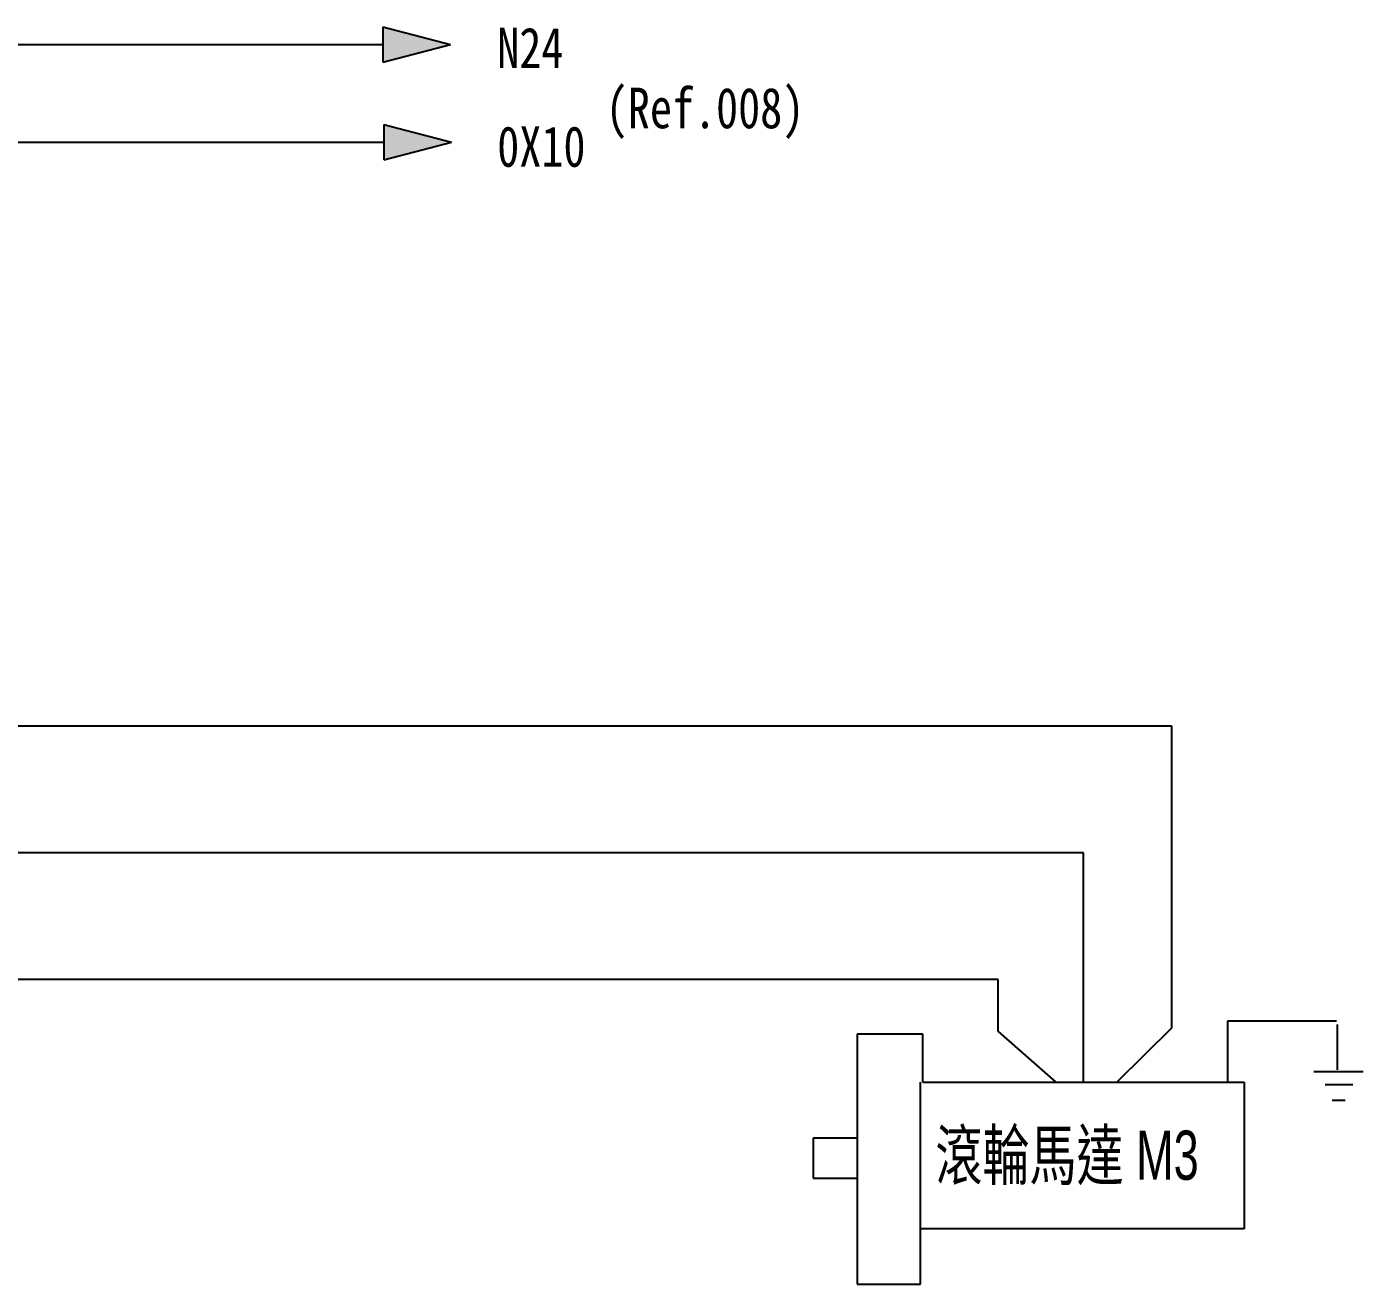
# Model space of a CAD drawing. Header units: millimetres. Extents: x -684 to 5961, y -1281 to 2539.
# Drawn here: x -566.7 to -507, y -191.7 to -135.5 of the extents above; entities that cross this region are included whole.
import ezdxf

# ---------------------------------------------------------------- set-up
doc = ezdxf.new("R2010")
doc.units = ezdxf.units.MM
doc.header["$LTSCALE"] = 5
doc.header["$MEASUREMENT"] = 0
doc.layers.get('0').update_dxf_attribs({"linetype": 'CONTINUOUS'})
doc.layers.add('AIR', color=7, linetype='CONTINUOUS')
doc.styles.add('新細明體', font='', dxfattribs={"width": 0.8})
doc.styles.add('標楷體', font='', dxfattribs={"width": 0.8})
doc.styles.get('新細明體').set_extended_font_data('新細明體')
doc.styles.get('標楷體').set_extended_font_data('標楷體')

msp = doc.modelspace()

# ---------------------------------------------------------------- hatches: boundary and pattern name
at = {"linetype": 'Continuous'}
h = msp.add_hatch(color=0, dxfattribs=at)
h.dxf.hatch_style = 1
h.set_gradient(color1=(255, 255, 255), centered=1, one_color=1, tint=1)
h.paths.add_polyline_path([(-547.728, -136.284), (-550.747, -135.49), (-550.747, -137.078)])
h = msp.add_hatch(color=0, dxfattribs=at)
h.dxf.hatch_style = 1
h.set_gradient(color1=(255, 255, 255), centered=1, one_color=1, tint=1)
h.paths.add_polyline_path([(-547.686, -140.648), (-550.705, -139.855), (-550.705, -141.442)])

# ---------------------------------------------------------------- linework, layer by layer
at = {"color": 0, "linetype": 'Continuous'}
for p, q in [((-550.747, -135.49), (-550.747, -137.078)), ((-550.747, -135.49), (-547.728, -136.284)), ((-550.747, -137.078), (-547.728, -136.284)), ((-550.705, -139.855), (-550.705, -141.442)), ((-550.705, -139.855), (-547.686, -140.648)), ((-550.705, -141.442), (-547.686, -140.648))]:
    msp.add_line(p, q, dxfattribs=at)
for p, q in [((-571.691, -136.284), (-550.747, -136.284)), ((-575.691, -140.648), (-550.705, -140.648)), ((-515.499, -166.727), (-576.591, -166.727)), ((-515.499, -180.202), (-515.499, -166.727)), ((-519.45, -172.386), (-581.671, -172.386)), ((-519.45, -182.629), (-519.45, -172.386)), ((-523.261, -178.045), (-586.751, -178.045)), ((-523.261, -180.359), (-523.261, -178.045))]:
    msp.add_line(p, q)
at = {"layer": 'AIR'}
for p, q in [((-515.499, -180.202), (-517.959, -182.629)), ((-508.15, -179.903), (-513.026, -179.903)), ((-513.026, -179.903), (-513.026, -182.629)), ((-508.119, -180.053), (-508.119, -182.081)), ((-526.62, -180.485), (-529.556, -180.485)), ((-529.556, -180.485), (-529.556, -191.656)), ((-526.62, -182.629), (-526.62, -180.485)), ((-523.261, -180.359), (-520.688, -182.629)), ((-526.733, -189.173), (-526.733, -182.629)), ((-526.62, -182.629), (-512.281, -182.629)), ((-512.281, -182.629), (-512.281, -189.173)), ((-509.167, -182.159), (-506.955, -182.159)), ((-508.663, -182.74), (-507.421, -182.74)), ((-508.352, -183.438), (-507.77, -183.438)), ((-529.556, -185.128), (-531.519, -185.128)), ((-531.519, -185.128), (-531.519, -186.913)), ((-531.519, -186.913), (-529.556, -186.913)), ((-512.281, -189.173), (-526.733, -189.173)), ((-526.733, -191.656), (-526.733, -189.173)), ((-529.556, -191.656), (-526.733, -191.656))]:
    msp.add_line(p, q, dxfattribs=at)

# ---------------------------------------------------------------- texts
for s, height, style, width, p in [('N24', 1.811, '標楷體', 0.8, (-545.637, -137.338)), ('(Ref.008)', 1.811, '標楷體', 0.8, (-540.79, -140.025)), ('0X10', 1.811, '標楷體', 0.8, (-545.637, -141.744)), ('滾輪馬達 M3', 2.2, '新細明體', 0.7, (-526.065, -186.989))]:
    msp.add_text(s, height=height, dxfattribs=dict(at, style=style, width=width)).set_placement(p)

doc.saveas('drawing.dxf')
